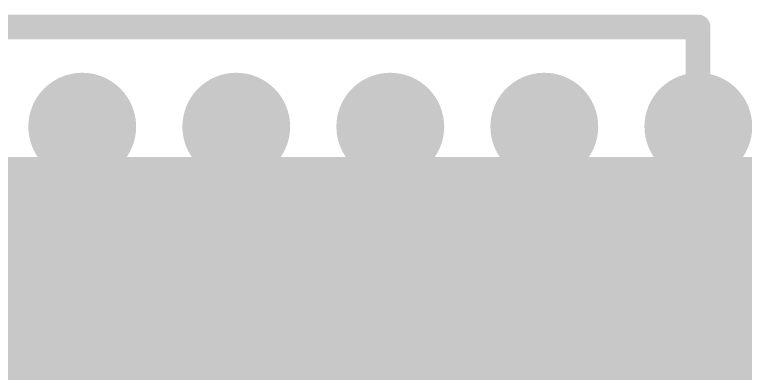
# Model space of a CAD drawing. Extents: x -0.3 to 85.2, y -0.4 to 56.2.
# Drawn here: x 34.83 to 46.88, y 43.18 to 49.1 of the extents above; entities that cross this region are included whole.
import ezdxf

# ---------------------------------------------------------------- set-up
doc = ezdxf.new("R2010")
doc.units = 0
for name, color, linetype in [('16', 132, 'CONTINUOUS'), ('17', 110, 'CONTINUOUS'), ('21', 253, 'CONTINUOUS'), ('43', 110, 'CONTINUOUS')]:
    doc.layers.add(name, color=color, linetype=linetype)

# ---------------------------------------------------------------- blocks, each defined once
blk = doc.blocks.new('RECT')
blk.add_solid([(-0.5, -0.5), (0.5, -0.5), (-0.5, 0.5), (0.5, 0.5)])
blk = doc.blocks.new('ROUNDP')
at = {"const_width": 0.5}
blk.add_lwpolyline([(0, -0.25, 1), (0, 0.25, 1), (0, -0.25)], format="xyb", dxfattribs=at)

msp = doc.modelspace()

# ---------------------------------------------------------------- linework, layer by layer
at = {"layer": '16', "const_width": 0.4064}
for points in [[(13.085, 48.895), (46.101, 48.895)], [(46.101, 48.895), (46.101, 47.25)], [(35.941, 47.246), (35.945, 47.25)], [(35.941, 40.64), (35.941, 47.246)], [(38.481, 47.246), (38.485, 47.25)], [(38.481, 41.656), (38.481, 47.246)], [(41.021, 47.246), (41.025, 47.25)], [(41.021, 42.672), (41.021, 47.246)], [(43.561, 47.246), (43.565, 47.25)], [(43.561, 43.434), (43.561, 47.246)], [(46.101, 47.25), (46.105, 47.25)], [(32.893, 32.766), (43.561, 43.434)]]:
    msp.add_lwpolyline(points, dxfattribs=at)
at = {"layer": '16', "const_width": 0.2032}
for points in [[(46.2026, 48.895, 1), (45.9994, 48.895)], [(46.101, 48.7934, 1), (46.101, 48.9966)], [(36.0426, 47.246, 1), (35.8394, 47.246)], [(35.8692, 47.3178, 1), (36.0128, 47.1742)], [(36.0168, 47.1782, 1), (35.8732, 47.3218)], [(38.5826, 47.246, 1), (38.3794, 47.246)], [(38.4092, 47.3178, 1), (38.5528, 47.1742)], [(38.5568, 47.1782, 1), (38.4132, 47.3218)], [(41.1226, 47.246, 1), (40.9194, 47.246)], [(40.9492, 47.3178, 1), (41.0928, 47.1742)], [(41.0968, 47.1782, 1), (40.9532, 47.3218)], [(43.6626, 47.246, 1), (43.4594, 47.246)], [(43.4892, 47.3178, 1), (43.6328, 47.1742)], [(43.6368, 47.1782, 1), (43.4932, 47.3218)], [(46.101, 47.3516, 1), (46.101, 47.1484)], [(46.105, 47.1484, 1), (46.105, 47.3516)], [(45.9994, 47.25, 1), (46.2026, 47.25)], [(43.6328, 43.3622, 1), (43.4892, 43.5058)], [(43.4594, 43.434, 1), (43.6626, 43.434)]]:
    msp.add_lwpolyline(points, format="xyb", dxfattribs=at)
at = {"layer": '21', "const_width": 0.127}
msp.add_lwpolyline([(6.895, 44.9), (78.195, 44.9)], dxfattribs=at)

# ---------------------------------------------------------------- block references
at = {"layer": '17', "xscale": 1.778, "yscale": 1.778, "rotation": 90}
for p in [(35.945, 47.25), (35.945, 47.25), (38.485, 47.25), (38.485, 47.25), (41.025, 47.25), (41.025, 47.25), (43.565, 47.25), (43.565, 47.25), (46.105, 47.25), (46.105, 47.25)]:
    msp.add_blockref('ROUNDP', p, dxfattribs=at)
at = {"layer": '43', "xscale": 64, "yscale": 5}
msp.add_blockref('RECT', (42.545, 44.25), dxfattribs=at)

doc.saveas('drawing.dxf')
